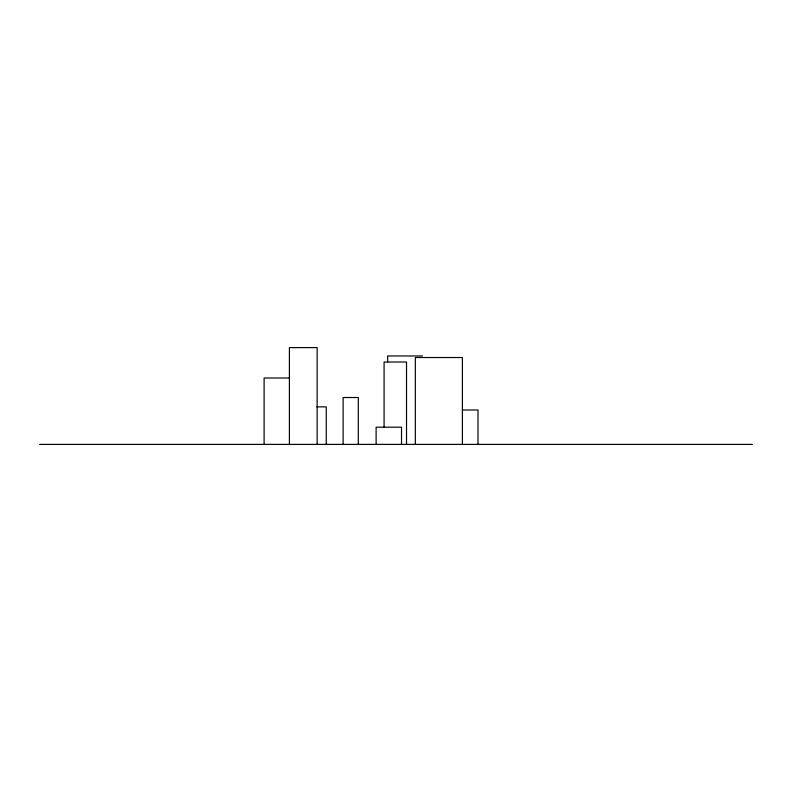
<?xml version="1.0" encoding="UTF-8"?>
<svg xmlns="http://www.w3.org/2000/svg" width="792" height="792" viewBox="0 0 792 792"><rect width="100%" height="100%" fill="white"/><g stroke="black" fill="none" stroke-linecap="round" stroke-linejoin="round"><path stroke-width="1.19" d="M422.591 355.964L387.654 355.964L387.654 362.102M289.05 378.002L264.102 378.002L264.102 444.391M316.77 406.87L326.245 406.87L326.245 444.391M462.399 409.989L477.982 409.989L477.982 444.391M39.6 444.391L752.4 444.391M462.399 444.391L462.399 357.519L415.335 357.519L415.335 444.391M406.524 444.391L406.524 362.013L384.08 362.013L384.08 427.185M401.524 444.391L401.524 427.195L376.121 427.195L376.121 444.391M358.301 444.391L358.301 397.515L343.114 397.515L343.114 444.391M317.147 444.391L317.147 347.609L289.407 347.609L289.407 444.391"/></g></svg>
